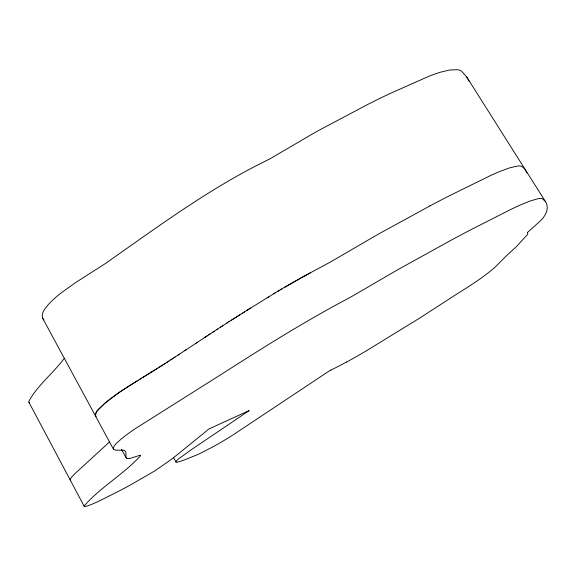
<?xml version="1.0" encoding="UTF-8"?>
<svg xmlns="http://www.w3.org/2000/svg" width="576" height="576" viewBox="0 0 576 576"><rect width="100%" height="100%" fill="white"/><g stroke="black" fill="none" stroke-linecap="round" stroke-linejoin="round"><path stroke-width="0.86" d="M64.404 358.164C53.374 373.162 37.642 385.07 28.807 401.422A50.292 9.54 -28.1 0 0 28.85 402.142L84.218 506.362A32.45 3.168 -29 0 0 88.222 505.642L90.266 504.893A35.381 3.456 -29 0 0 99.482 500.861L115.805 492.696A117.094 12.19 -29.1 0 0 120.434 490.298L126.619 487.03A57.614 5.717 -29.1 0 0 129.902 485.266L154.886 470.858L170.712 459.842A998.28 105.523 -25.6 0 0 183.499 449.698L208.922 428.976L249.156 410.558A20.83 2.131 -29.6 0 1 248.09 411.329L192.334 449.006L178.762 458.734A30.038 2.822 -29.4 0 0 177.818 459.533A33.732 3.168 -29.5 0 0 176.011 462.046L176.069 462.125A37.109 3.485 -29.5 0 0 177.142 462.24L182.902 460.498A132.336 12.96 -29.8 0 0 184.702 459.821L196.416 455.09A25.639 2.362 -29.5 0 0 200.354 453.298L210.334 448.2A33.883 3.139 -29.5 0 0 226.188 439.2L230.27 436.68A29.585 2.729 -29.5 0 0 231.293 436.032L231.458 435.924A43.79 4.075 -29.5 0 0 232.25 435.413L232.56 435.211M527.645 232.308L529.87 230.27A76.219 7.992 -31.6 0 1 530.575 229.651L533.628 227.002A131.112 15.458 -30.9 0 0 537.372 223.56C543.773 218.477 550.555 209.729 545.429 201.521L466.762 77.04L461.491 71.057A79.87 19.339 -32.5 0 0 457.517 69.725L449.546 70.006L440.366 72.23A84.118 20.311 -32.4 0 0 428.27 76.558L391.118 93.038A230.854 51.329 -31.2 0 0 367.697 104.465L318.6 130.507A224.878 50.45 -31.1 0 0 311.998 134.215L271.044 158.206A48.132 13.464 -31.1 0 1 269.006 159.358C211.205 187.279 159.401 225.612 107.057 262.368A131.112 37.512 -27.6 0 1 104.681 263.988L75.226 282.823L60.43 293.472A66.758 16.394 -28.4 0 0 47.981 304.992C45.094 308.599 40.874 313.229 42.653 318.218L113.35 449.035L115.474 450.13A125.748 16.128 -29.5 0 0 116.064 450.187L123.07 450.187A82.541 9.821 -28.4 0 1 124.452 450.511C127.289 452.304 125.042 455.954 126.432 458.186A60.307 6.998 -29.2 0 0 130.997 458.114L139.637 455.4M109.634 441.85L74.484 474.062L70.697 478.267L70.128 479.52L70.373 480.298A32.321 3.902 -28.7 0 0 70.466 480.355M184.99 350.503L207.295 335.808M196.207 343.102L197.582 342.194M177.926 355.154L186.408 349.567M173.686 357.934L179.338 354.226M204.509 337.637L210.089 333.972M170.863 359.784L175.097 357.005M208.692 334.886L217.584 329.069M167.083 362.261L172.274 358.862M212.897 332.136L214.301 331.214M168.509 361.332L168.977 361.022M167.558 361.951L139.154 379.678M216.929 329.501L222.883 325.634M233.172 434.815L327.65 372.038A12.6 1.21 -30.1 0 1 328.111 371.736L328.234 371.657A3.78 0.367 -30.1 0 1 330.854 370.116M220.226 327.355L220.889 326.923M164.707 363.809L165.665 363.19M222.214 326.059L227.34 322.754M163.757 364.421L164.232 364.111M163.274 364.73L161.834 365.659M226.843 323.071L229.313 321.487M228.816 321.804L250.567 308.102M161.035 366.17L161.568 365.832M231.293 320.22L231.797 319.903M232.79 319.27L240.631 314.316M159.437 367.186L159.97 366.847M157.824 368.208L142.877 377.424M242.611 313.07L244.591 311.832M246.578 310.586L268.517 296.978M267.221 297.778L279 290.585M141.638 378.173L120.017 391.882L105.163 402.984L96.854 411.358L95.321 414.655L95.918 416.578M273.737 293.774L275.054 292.975M137.916 380.426C126.252 387.562 114.66 394.956 104.206 403.798C101.174 407.268 94.111 411.142 95.832 416.491M277.682 291.377L281.65 288.994M280.325 289.786L301.126 277.769L329.155 262.728A48.614 8.719 -30.7 0 0 331.956 261.137L373.651 236.837A228.074 32.695 -30.7 0 1 380.354 233.042L429.883 205.949M284.306 287.417L310.356 272.794M346.594 362.016L342.367 364.27A59.81 6.019 -30.3 0 1 332.431 369.331L330.84 370.13M43.927 319.817L42.653 318.218M545.429 201.521L542.455 198.792A84.766 10.634 -31.2 0 0 538.114 198.706L530.431 200.902L521.388 204.552A85.982 10.757 -31.2 0 0 511.279 209.218L470.246 230.04A233.374 26.863 -30.6 0 0 450.95 240.307L401.27 267.768A229.154 26.582 -30.5 0 0 394.538 271.598L352.591 295.999A48.895 7.106 -30.6 0 1 349.769 297.605C305.15 321.134 262.404 347.983 219.982 375.214L134.446 429.192A68.134 8.669 -29.2 0 0 120.852 439.337C118.188 442.159 113.371 444.73 113.35 449.035M466.762 77.04L469.03 81.194M28.994 402.545L29.254 402.89A31.932 6.041 -28 0 0 29.614 403.142M173.412 457.344L175.997 462.053M121.442 449.215L126.13 457.87M84.017 506.131C99.18 488.477 121.694 475.394 138.182 458.244A46.318 5.177 -28.8 0 0 139.99 456.509L140.602 455.335A11.066 1.231 -29 0 0 139.63 455.407M526.939 172.822L524.952 169.214L522.115 166.594A84.326 13.068 -31.5 0 0 517.514 166.061L509.63 167.868L500.465 171.223A85.543 13.219 -31.5 0 0 490.284 175.673L449.172 195.883A232.272 33.041 -30.8 0 0 429.883 205.942M346.572 362.03A60.062 6.048 -30.3 0 0 366.206 350.892L418.579 318.787L451.282 297.634A105.127 9.425 -30.8 0 1 463.399 289.922A50.249 5.098 -30.8 0 0 483.754 276.228L488.405 272.693A88.517 9.194 -30.7 0 0 491.256 270.396A98.532 10.289 -30.6 0 0 495.396 266.868L506.088 256.147A107.316 10.447 -31.5 0 1 507.096 255.182L514.375 248.501A170.107 19.094 -30.5 0 0 516.694 246.283L527.134 234.929A40.378 4.399 -31.1 0 0 527.774 233.518L527.515 232.589A9.036 0.979 -31.4 0 1 527.609 232.33"/></g></svg>
